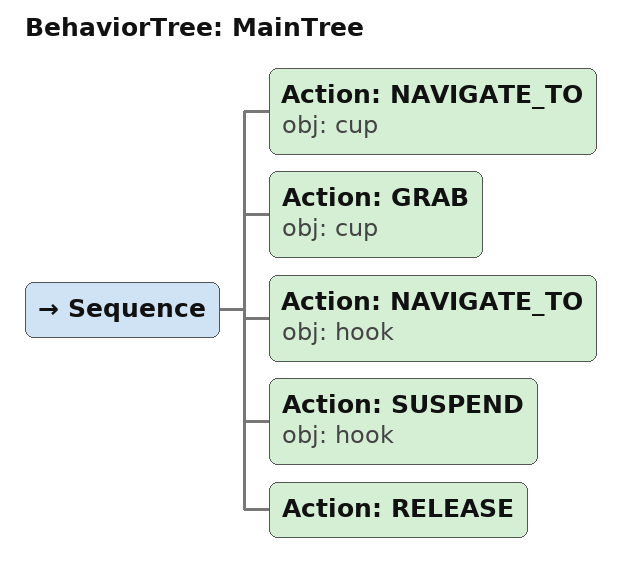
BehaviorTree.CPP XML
<root main_tree_to_execute="MainTree">
  <BehaviorTree ID="MainTree">
    <Sequence>
      <!-- Navigate to cup -->
      <Action ID="NAVIGATE_TO" obj="cup" />
      <!-- Grab cup -->
      <Action ID="GRAB" obj="cup" />
      <!-- Navigate to hook -->
      <Action ID="NAVIGATE_TO" obj="hook" />
      <!-- Suspend on hook -->
      <Action ID="SUSPEND" obj="hook" />
      <!-- Release -->
      <Action ID="RELEASE" />
    </Sequence>
  </BehaviorTree>
</root>
